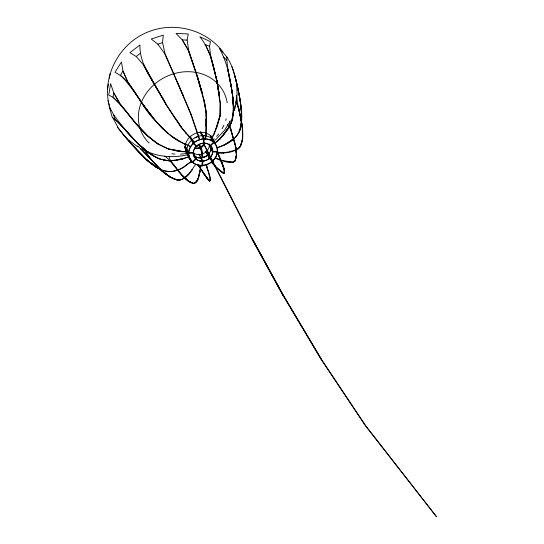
<?xml version="1.0" encoding="UTF-8"?>
<svg xmlns="http://www.w3.org/2000/svg" width="544" height="544" viewBox="0 0 544 544"><rect width="100%" height="100%" fill="white"/><g stroke="black" fill="none" stroke-linecap="round" stroke-linejoin="round"><path stroke-width="0.82" d="M217.369 151.701C219.912 158.678 224.448 165.553 224.223 173.223L223.353 173.454L218.688 169.667M224.271 171.523L224.25 173.25L223.326 173.427M233.478 106.406C231.968 86.564 229.058 66.096 219.463 48.375L226.794 56.848C227.106 77.697 236.647 98.165 232.499 119.218C229.622 128.942 222.523 137.149 214.785 143.494L214.363 143.317C221.394 138.162 226.488 130.927 230.833 123.481M227.616 68.109C230.826 86.142 236.749 105.393 231.166 123.57M203.517 138.808L203.368 143.704L203.891 143.677L204.333 138.768L200.899 132.029L200.083 132.07L203.517 138.89L204.333 138.768M205.938 119.109L205.816 133.028L205.095 139.074L205.516 138.951C206.91 125.807 207.182 112.288 203.871 99.389M229.711 121.285C230.037 134.64 239.952 147.805 234.96 161.106L233.328 162.282L225.808 161.745L220.769 160.494L220.782 160.086L215.193 157.712L215.213 158.168L220.837 160.521L220.782 160.092L230.37 161.922M220.803 160.514L220.816 160.106M184.967 147.594L185.014 146.812L188.455 153.558L188.408 154.34L184.94 147.54L185.864 151.477L187.945 154.904M185.103 147.594L185.15 146.805M185.157 145.901L188.537 154.333L185.069 147.485L186.13 151.994M193.712 152.517L193.766 153.027L188.462 153.428L188.51 152.646L193.793 152.531M188.544 153.422L188.591 152.646L185.076 145.901L185.028 146.683L188.462 153.428M209.08 144.901L212.418 152.062L217.709 151.919L217.75 151.286L212.446 151.66L212.418 152.062M217.627 151.926L217.661 151.293M210.338 140.277L213.459 134.701L213.887 134.701L216.39 128.472L220.245 115.491L220.381 103.183L216.94 80.702L210.542 55.311L209.528 46.308L210.453 41.65L199.866 36.754C213.275 53.564 215.472 75.956 219.62 96.363L216.927 80.716L210.514 55.338M219.844 115.6L220.075 103.183L216.791 80.539L210.168 55.168L205.306 44.506L209.501 46.342M184.912 143.929L184.912 144.316L179.03 141.229M198.88 154.278L199.403 154.197L202.83 160.997L202.314 161.024L202.837 160.936L202.688 165.832L201.885 165.872L202.327 160.963L198.886 154.217M164.519 53.4L183.049 95.227L164.92 53.271L162.54 42.554L163.302 35.136L151.232 39.032L157.835 44.166L164.526 53.428M210.106 178.507L209.685 181.166L207.135 178.432L197.567 164.234M205.51 138.978L206.217 132.879L205.816 133.028L206.224 132.831M210.113 180.418L210.372 178.228L209.399 174.508M222.965 145.425L223.298 145.69L222.918 145.432L216.777 147.689L217.063 148.009C227.072 144.337 239.367 138.326 240.917 126.494C243.168 113.009 239.761 99.532 237.442 86.306C235.076 76.106 232.655 65.77 226.821 56.902M236.477 95.248L236.837 97.668L236.15 102.156C240.734 113.512 242.685 125.977 242.672 138.203C241.944 141.977 241.4 146.227 238.326 148.886M240.679 126.303C243.535 109.276 238.578 92.222 234.777 75.711C238.823 90.494 241.76 105.781 241.624 121.142L241.332 108.188C242.61 120.714 241.584 136.326 228.439 142.324M230.738 128.71C232.859 139.101 239.258 150.464 234.994 161.126M201.022 165.526L199.709 171.727L201.022 165.566M110.65 110.398C99.96 80.05 117.592 44.56 146.921 32.422C172.992 21.107 205.986 29.077 222.979 52.088M107.474 89.515L108.385 84.062M109.344 78.275L110.146 73.474M235.226 105.624L234.423 110.432L237.096 94.391L236.579 83.266M236.837 97.668C238.469 113.771 246.826 130.703 240.298 146.601C234.722 152.816 225.005 153.204 217.172 153.109L217.029 152.708L223.441 152.789L229.126 151.871L234.444 150.266M186.932 149.682C187.626 138.026 203.374 131.043 212.201 139.006M190.55 146.737L184.892 143.949L190.645 146.418M240.183 146.295L241.754 142.236L242.631 137.918M198.635 176.453L200.083 171.462M211.392 162.316L211.534 161.881L215.404 166.206L215.254 166.586L221.809 172.108M211.364 162.275L215.295 166.634L215.404 166.206L218.851 169.313M239.428 131.927L240.876 126.507M220.225 115.525L216.362 128.527M219.864 115.559L215.927 128.615M230.799 123.508C236.531 105.278 230.942 85.884 227.372 67.823M199.016 176.222L197.594 180.39L195.439 182.696L193.984 183.437L191.25 182.689L188.816 181.288L182.077 175.304L170.619 161.174L168.878 156.543M241.713 142.236L240.142 146.288L238.143 148.594M215.961 128.561L213.459 134.701L213.901 134.674L210.766 140.325L210.31 140.298M215.261 166.607L215.41 166.192M198.322 164.852C201.96 170.265 204.952 176.542 209.902 180.88L210.1 180.384M230.486 120.72L224.522 130.322L215.342 140.107M191.916 169.803L195.663 164.342L195.289 164.397M208.128 170.231L207.822 170.537L206.536 164.635L206.244 164.948L209.148 174.903M209.42 174.563L208.114 170.19L207.842 170.571L206.258 164.995L206.55 164.676M228.126 128.615L219.824 139.203M223.788 134.116L227.807 128.479M194.568 142.236L194.371 142.542L185.994 133.28M144.779 150.6C153.17 162.547 163.438 176.202 178.208 180.234C184.423 179.758 188.482 174.536 191.862 169.864L192.297 169.782M188.918 174.121L192.277 169.823M197.248 180.601L195.092 182.94L193.698 183.634C180.601 179.085 175.454 163.934 164.696 156.06M195.432 182.736L197.594 180.431L200.083 171.503L199.689 171.693C198.608 175.909 198.356 181.696 193.698 183.593M184.77 177.908L188.482 174.209M188.884 174.175C185.552 178.412 179.71 181.723 174.393 179.078C161.962 173.067 152.204 161.99 144.799 150.559L140.59 148.743L137.605 145.921M190.325 159.059L192.454 162.642L196.309 158.902L193.256 152.912M209.896 145.731L213.751 141.991L210.31 135.245L214.302 142.501L210.249 146.057L209.134 144.228M190.951 114.682L197.628 134.259L197.941 133.994L197.635 134.225L199.444 139.856L199.777 139.618L195.704 127.745M193.65 142.984L197.078 146.363L196.69 146.717L193.045 143.541L193.705 143.038L190.216 136.238L189.611 136.796L193.106 143.589M189.672 136.85L190.271 136.292M196.629 146.662L197.016 146.302M209.175 158.324L205.7 151.538L206.094 151.171L209.576 157.95L209.134 158.284L212.554 161.67L213.173 161.092L209.528 157.916M205.741 151.579L206.142 151.212M212.5 161.616L213.119 161.044M191.916 162.146L195.969 158.59L196.309 158.902M136.245 56.508L143.33 64.716L157.128 89.379L166.144 104.36C156.869 85.143 139.298 67.368 139.958 44.955L129.921 52.68L136.245 56.508L140.141 53.434M185.864 165.342L191.434 161.384L185.817 165.39M233.811 138.788L228.718 142.562L223.251 145.697M233.546 138.557L228.378 142.344L223.006 145.411M193.215 154.414C198.58 162.296 213.119 155.441 210.875 146.2M233.294 161.935L234.967 160.772L236.599 154.816L235.586 146.05M186.225 165.437L185.851 165.322C160.684 185.545 138.645 150.532 123.27 134.762L130.485 143.126L146.316 159.467L156.509 167.328M234.484 150.273L238.102 148.594M200.858 157.916L205.768 156.482M157.848 44.2L162.547 42.588M176.29 160.351L182.641 159.072L188.754 156.747M187.619 154.727C172.557 158.345 156.196 156.937 142.603 149.199M182.403 158.807L176.011 160.113L169.32 160.752L163.302 159.841M180.826 179.704L178.221 180.2L170.558 177.392L161.996 170.904C167.559 174.794 173.72 181.329 181.213 179.629M198.968 145.234L201.124 150.314L202.014 157.468L202.837 157.427C202.205 153.082 202.654 147.336 198.723 144.466M169.286 160.766L175.95 160.14L188.945 156.985M113.778 115.056L109.262 106.474L112.193 117.259C131.818 132.634 147.091 164.621 176.344 160.33M200.083 132.144L200.892 132.104L204.333 138.849M203.368 143.616L203.891 143.589M201.892 165.798L202.688 165.757M436.526 516.739L365.378 425.755L320.858 359.026L283.043 295.467L251.355 237.714L203.402 143.602M230.404 161.942L233.254 161.922L234.933 160.752L235.994 158.018L236.572 154.795L235.566 146.037M187.122 40.086L182.301 39.95L176.018 33.402L188.272 33.973L187.129 40.052L188.612 50.075L197.336 76.201L201.994 92.378L203.864 99.43L206.258 112.275M202.837 157.427L201.035 147.941L199.376 144.806M202.212 135.585L205.911 135.823M225.753 161.724L230.37 162.282M152.483 139.631L147.295 135.449L136.231 123.91L119.578 103.088L113.662 92.745L110.636 83.66L108.739 95.125L113.016 97.24L119.551 103.462L136.095 124.08L147.268 135.674L158.406 144.296L168.681 149.226L182.22 151.674L168.511 148.934L158.297 144.065M182.043 151.334L168.545 148.927M175.61 150.79L182.179 151.674L188.639 151.844L182.029 151.368L182.247 151.64M163.649 160.024L169.572 160.963M159.154 158.78L163.35 159.827M193.984 183.396C183.165 180.445 177.861 168.647 170.626 161.133M219.402 139.08L219.878 139.176L219.429 139.06M185.817 165.349L186.191 165.464C177.725 172.21 165.825 173.985 156.706 167.436C140.916 156.91 129.513 141.522 117.49 127.194L123.236 134.79M156.679 167.464L146.343 159.65L156.536 167.3L160.997 169.538M179.085 141.256C168.898 135.81 161.133 127.058 153.442 118.64C139.482 104.475 133.287 81.43 114.988 72.325L121.462 61.941L122.958 70.985L120.537 75.106C136.653 91.718 146.622 113.499 163.73 129.431C170.095 135.259 177.024 140.4 184.946 143.942M159.412 158.916C140.719 150.715 129.309 132.954 115.063 119.231L113.818 115.036C126.249 131.859 140.005 149.376 159.188 158.766M182.41 158.834L182.682 159.052M172.842 137.142L179.044 140.862M190.958 182.804L188.557 181.336L181.9 175.202M148.335 152.544L137.238 143.147L148.369 152.531L153.394 155.652M198.322 144.901L200.26 146.887L201.47 150.552M128.778 140.121L137.748 146.785M209.889 180.839L208.617 179.894L202.803 172.054L208.379 180.098L209.671 181.125M158.447 144.296C139.686 132.355 128.874 112.193 113.016 97.24L113.703 92.745L119.619 103.081M152.442 139.631L158.331 144.065M170.558 177.392L161.881 170.762L140.59 148.743L161.874 170.782L170.544 177.426M156.536 167.3L146.329 159.453L130.519 143.099M218.81 169.272L221.952 171.761M167.695 132.743C158.168 124.841 150.736 114.77 143.126 105.094L153.469 118.653M148.369 152.531L137.312 142.95L120.598 124.481M221.932 171.734L223.462 173.108L224.325 172.876L224.21 168.953L217.348 151.674M213.751 141.991L214.302 142.501M191.42 161.473L191.957 161.969M191.318 161.561L191.855 162.058M192.515 162.588L190.427 158.97M147.295 135.449L136.252 123.91M194.589 142.249L186.123 132.886M158.352 123.964L163.71 129.696M223.652 56.984L226.61 60.241M174.556 117.32L181.472 127.337L186.157 132.926M186.034 133.321L181.308 127.656L177.596 121.924M212.187 138.972L214.316 141.63M189.305 157.311L190.176 158.413M436.519 516.78L365.745 425.734L321.225 359.006L283.404 295.494L251.716 237.735L203.769 143.589M174.413 117.579L177.623 121.958M202.803 172.054L207.128 178.398L198.016 164.914M165.906 104.496L174.434 117.599M166.124 104.332L170.231 110.527M227.48 124.413L230.493 129.037L235.389 146.186L236.47 155.067M181.492 127.357L170.204 110.493M185.987 151.422L186.823 152.789M187.918 154.686L186.252 151.939L185.334 148.009M189.169 157.665L191.515 161.616L189.509 157.726M191.128 161.146L189.047 157.719L188.122 153.789M321.225 359.006L283.41 295.446L251.716 237.694M165.927 104.516L143.33 64.716M223.38 152.782L223.577 153.156M143.67 64.464L157.372 89.345M251.348 237.755L283.043 295.508M112.52 117.184L117.749 127.004M209.488 144.561L210.249 146.057L209.182 144.167M193.576 153.7L196.248 158.95L193.297 153.34M191.311 160.392L192.454 162.642M189.414 157.814L191.393 161.67L189.312 158.243L188.251 153.734M183.042 95.193L191.209 114.424L195.724 127.799M217.083 151.898L224.04 169.198L221.68 161.786L224.21 168.953L224.414 171.258M176.004 79.193L188.884 109.718M188.877 109.691L190.964 114.723M236.191 102.163L238.53 108.032L242.345 127.418L242.631 138.203M188.469 156.284L187.088 151.715M217.07 152.721L217.212 153.122M189.142 157.964L189.312 158.46L185.701 151.218L185.878 151.715M201.994 92.378L197.146 76.065L188.21 50.021L182.308 39.916L188.204 50.055L197.146 76.085L201.987 92.412L197.336 76.201M201.702 92.364L197.146 76.065L203.565 99.538L205.102 107.236M107.991 100.633L109.582 106.4M232.05 66.715C237.463 84.334 241.815 102.585 241.584 121.156M209.127 174.848L210.12 178.541M188.516 154.258L189.434 158.188M238.598 107.651L242.481 127.221L242.672 138.203M216.791 80.539L219.599 96.39M216.804 80.526L219.354 96.254M205.108 107.209L205.924 112.479L206.04 126.473M214.22 140.651L214.431 142.222M220.728 160.065L220.782 160.494M235.409 146.2L236.504 155.088M201.858 152.694L202.137 155.02M233.451 106.427L232.24 91.746L233.281 106.202M209.406 145.228A9.935 8.677 -27 0 1 203.334 153.605A9.935 8.677 -27 0 1 193.106 152.857M187.986 154.686A14.865 12.988 -27 0 1 185.314 148.505M185.259 146.418A14.865 12.988 -27 0 1 189.53 137.272M190.08 136.741A14.865 12.988 -27 0 1 213.928 141.549M210.997 146.139A10.057 8.792 -27 0 1 210.712 150.831M209.596 153.068A10.057 8.792 -27 0 1 194.079 155.7M194.065 142.814A14.647 12.798 -27 0 1 216.498 146.452A14.647 12.798 -27 0 1 202.96 165.267M202.218 165.322A14.647 12.798 -27 0 1 189.53 157.828A14.647 12.798 -27 0 1 193.501 143.31M188.639 156.155A14.647 12.798 -27 0 1 187.408 153.048M194.956 137.884A14.647 12.798 -27 0 1 198.472 136.401M149.131 143.058A45.764 39.984 -27 0 1 164.567 77.438A45.764 39.984 -27 0 1 227.174 102.748M226.202 118.816A45.764 39.984 -27 0 1 225.733 120.408M223.924 125.134A45.764 39.984 -27 0 1 222.108 128.724M218.647 133.987A45.764 39.984 -27 0 1 216.648 136.462M214.465 138.822A45.764 39.984 -27 0 1 213.316 139.951M186.864 153.381A45.764 39.984 -27 0 1 180.486 154.115M174.95 154.068A45.764 39.984 -27 0 1 171.843 153.755M204.374 144.106A7.29 6.372 -27 0 1 194.895 148.111M203.986 143.562A7.405 6.467 -27 0 1 194.99 147.818M204.809 142.963A7.405 6.467 -27 0 1 194.684 148.301M190.475 137.85L190.352 138.217L190.495 137.843M210.8 135.816L210.256 135.306L214.241 142.562L210.8 135.816M188.557 181.302L182.077 175.284L188.557 181.336M153.605 118.442L143.324 104.985L127.724 81.886L122.958 70.985L127.752 81.899L143.324 104.985L153.571 118.429M189.298 157.903L185.864 151.157L189.468 158.399L189.298 157.903M198.526 165.315A14.865 12.988 -27 0 0 217.24 148.056A14.865 12.988 -27 0 0 193.385 143.256A14.865 12.988 -27 0 0 198.526 165.315M200.029 160.97A9.935 8.677 -27 0 0 212.534 149.43A9.935 8.677 -27 0 0 196.588 146.227A9.935 8.677 -27 0 0 200.029 160.97M199.954 161.01A10.057 8.792 -27 0 0 212.616 149.328A10.057 8.792 -27 0 0 196.472 146.084A10.057 8.792 -27 0 0 199.954 161.01"/></g></svg>
